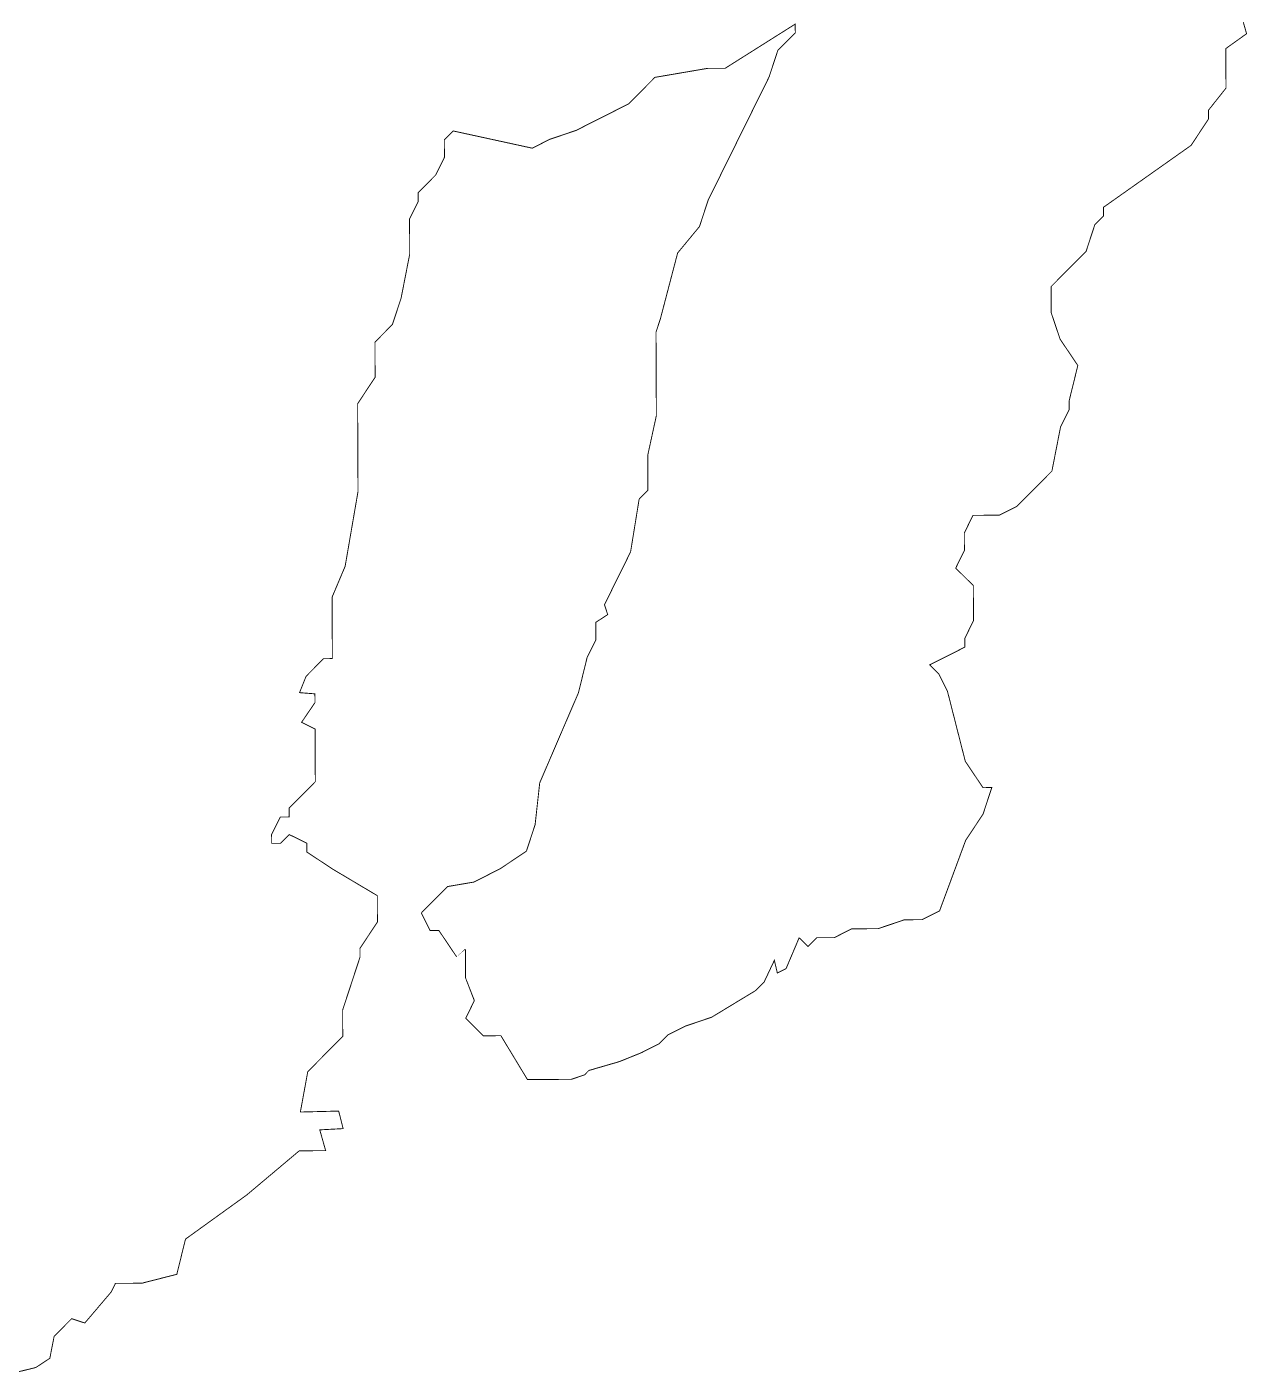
# Model space of a CAD drawing. Header units: metres. Extents: x 321718 to 327739, y 1839279 to 1845754.
# Drawn here: x 324423 to 327129, y 1839382 to 1842364 of the extents above; entities that cross this region are included whole.
import ezdxf

# ---------------------------------------------------------------- set-up
doc = ezdxf.new("R2010")
doc.units = ezdxf.units.M

msp = doc.modelspace()

# ---------------------------------------------------------------- linework, layer by layer
at = {"color": 6, "const_width": 2, "flags": 128}
msp.add_lwpolyline([(327120.0969393082, 1842374.633309986), (327127.4016008521, 1842349.028089963), (327081.3742262581, 1842316.04028933), (327081.7468687288, 1842228.370014364), (327042.9828061477, 1842179.50515151), (327043.0655052098, 1842160.048835906), (327004.4012195339, 1842101.456063596), (326810.1839924695, 1841964.258588242), (326810.2666915316, 1841944.802272638), (326790.8346476157, 1841925.263009627), (326771.6269258892, 1841866.694509004), (326694.0742806935, 1841788.479774621), (326694.3226262254, 1841730.052400435), (326714.0272873613, 1841671.707725311), (326753.2466914753, 1841613.445997595), (326734.0632414368, 1841535.420933023), (326734.1459404989, 1841515.964617419), (326714.8552713648, 1841476.910859775), (326695.8129477626, 1841379.429727945), (326618.2018751926, 1841301.214745215), (326579.3137640183, 1841281.534355767), (326520.8863898324, 1841281.286010235), (326501.5954723527, 1841242.290679965), (326501.7611188225, 1841203.319621383), (326482.4704496884, 1841164.265863739), (326521.5484790205, 1841125.518630655), (326521.8797719601, 1841047.576513492), (326502.589102826, 1841008.522755847), (326502.6718018882, 1840989.066440244), (326424.9537585681, 1840949.764337067), (326444.4927732341, 1840930.390720526), (326464.1147353079, 1840891.502361006), (326503.7481314236, 1840735.842200522), (326542.93970073, 1840677.621822336), (326562.4238511415, 1840677.663171868), (326543.2158810695, 1840619.153098619), (326504.4931680195, 1840560.560077964), (326446.7281313672, 1840404.485925478), (326407.8397718474, 1840384.863963404), (326368.8687132653, 1840384.698316934), (326310.524286487, 1840364.935228424), (326252.0969123011, 1840364.686882892), (326213.2669801554, 1840345.065169164), (326174.2959215734, 1840344.899522694), (326154.8641260029, 1840325.301832309), (326135.3248629913, 1840344.733876224), (326106.4009951341, 1840276.424957783), (326086.9569395469, 1840266.584763059), (326080.7803895785, 1840293.204778358), (326080.418103823, 1840294.766176291), (326057.8259515161, 1840247.00427469), (326038.4231212872, 1840227.465135851), (325941.3023719111, 1840168.594680149), (325882.9286072729, 1840148.860681153), (325844.0986751272, 1840129.238967425), (325824.6668795568, 1840109.641277039), (325785.7785200369, 1840090.019314965), (325737.1913405749, 1840070.326913846), (325669.0894181348, 1840050.551565319), (325659.4026098639, 1840040.782057986), (325630.2594859891, 1840030.929851591), (325532.8610532211, 1840030.515859589), (325474.0196870334, 1840127.665946825), (325435.0486284514, 1840127.500300356), (325395.912171745, 1840166.247285094), (325415.2612682533, 1840205.301291083), (325395.5808788054, 1840244.189402258), (325395.5808788055, 1840283.16046084), (325375.8762176696, 1840302.534077381), (325336.6568135556, 1840360.795805098), (325317.2004979516, 1840360.713106035), (325297.5201085038, 1840399.60121721), (325355.6991371578, 1840458.276936928), (325414.1143754997, 1840468.253564434), (325472.4175769197, 1840497.715597059), (325530.7086424957, 1840536.905911659), (325549.9163642221, 1840595.474412281), (325560.1364595891, 1840688.203612507), (325646.0730693304, 1840888.025275213), (325665.1980919947, 1840966.050091439), (325684.5474368485, 1841005.045670055), (325684.3817903787, 1841044.016728637), (325710.8892758581, 1841061.211094364), (325703.6724595128, 1841083.070486281), (325761.6031426348, 1841200.173580185), (325780.5627671749, 1841317.111027619), (325799.9945627453, 1841336.708718004), (325799.6635181513, 1841414.592407794), (325818.7473154573, 1841502.316168135), (325818.3540603074, 1841594.835915159), (325817.9608051575, 1841687.355662182), (325827.5940038806, 1841716.610822979), (325865.914860773, 1841862.873994428), (325914.3656074522, 1841921.537578302), (325933.5735775242, 1841980.04765155), (326068.7840402766, 1842253.307845348), (326087.9920103486, 1842311.817918596), (326126.7974224608, 1842350.954623647), (326126.7147233987, 1842370.410939251), (325971.3029084465, 1842272.35016895), (325932.3318498645, 1842272.18452248), (325815.5598005547, 1842252.231515812), (325757.3807719007, 1842193.555796094), (325640.7743690608, 1842134.631730844), (325582.4299422824, 1842114.868642334), (325543.5415827626, 1842095.246680261), (325368.0938137349, 1842133.472702247), (325348.6620181645, 1842113.875011861), (325348.8274162887, 1842074.962380653), (325329.5367471546, 1842035.908623009), (325290.7313350424, 1841996.771917957), (325290.8140341045, 1841977.315602353), (325271.5233649705, 1841938.261844709), (325271.8546579101, 1841860.319727545), (325252.8120859623, 1841762.897023089), (325233.5456885162, 1841704.386701495), (325194.7987037782, 1841665.250244789), (325195.1299967178, 1841587.308127625), (325156.4072836677, 1841528.715106969), (325157.2350193257, 1841333.976668807), (325128.6959297832, 1841168.269193426), (325099.8012756131, 1841099.960399158), (325100.3806657403, 1840963.649335182), (325080.865922761, 1840963.566387774), (325042.1189380229, 1840924.429931068), (325027.6137555602, 1840888.17534217), (325061.7409000967, 1840885.541571548), (325061.8235991588, 1840866.085255944), (325032.0746135987, 1840822.377364263), (325062.0719446908, 1840807.657881758), (325062.5688841002, 1840690.744706012), (325004.3898554462, 1840632.068986294), (325004.4725545082, 1840612.61267069), (324984.9578115302, 1840612.529723282), (324965.6671423961, 1840573.475965638), (324965.7498414582, 1840554.019650034), (324985.2061570621, 1840554.102349096), (325004.6382009781, 1840573.641612108), (325043.6919586223, 1840554.350942974), (325043.77490603, 1840534.836199996), (325102.3676783402, 1840496.17191432), (325151.1910674901, 1840467.165223228), (325200.0144566401, 1840438.158532136), (325200.2628021721, 1840379.73115795), (325161.5403374675, 1840321.07970992), (325161.6230365297, 1840301.623394316), (325123.1486690115, 1840184.602999474), (325123.3970145435, 1840126.175625288), (325045.8446176932, 1840047.90246353), (325029.4241599639, 1839958.423959257), (325114.372667979, 1839960.551097314), (325124.2663480781, 1839921.65060195), (325072.4511339057, 1839918.907492173), (325085.5022854969, 1839872.785739097), (325027.074911311, 1839872.537393565), (324910.6341549408, 1839774.642269733), (324774.6786555926, 1839676.664198493), (324755.5533845827, 1839598.697809641), (324677.7234285134, 1839578.851897896), (324619.3252680146, 1839578.603676537), (324609.6505955877, 1839559.105887229), (324551.4837027777, 1839490.701885537), (324522.2578798407, 1839500.305994745), (324483.4524677285, 1839461.169289693), (324473.9311817546, 1839412.457937466), (324442.8023325994, 1839392.04542069), (324405.8998225327, 1839382.95455531)], dxfattribs=at)

doc.saveas('drawing.dxf')
